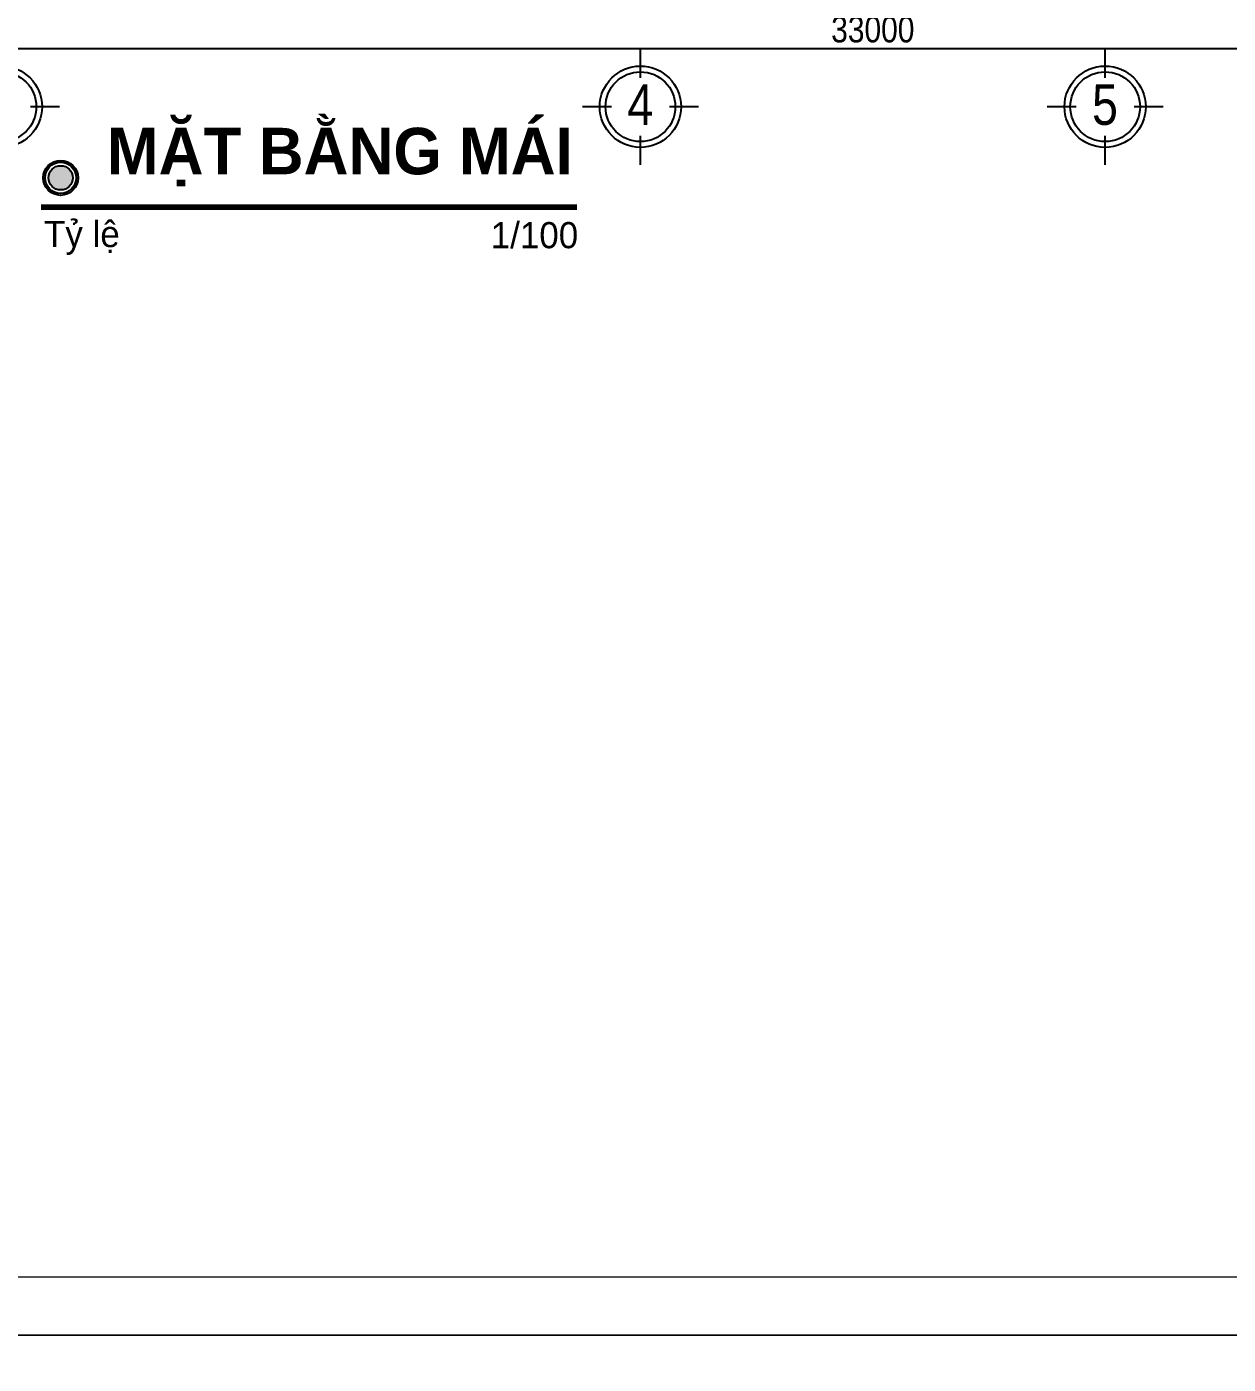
# Model space of a CAD drawing. Extents: x -1107188 to -523840, y 39692 to 514392.
# Drawn here: x -1050302 to -1039960, y 454742 to 466252 of the extents above; entities that cross this region are included whole.
import ezdxf
from ezdxf.enums import TextEntityAlignment as Align

# ---------------------------------------------------------------- set-up
doc = ezdxf.new("R2010")
doc.units = 0
doc.layers.get('0').update_dxf_attribs({"color": 255, "linetype": 'CONTINUOUS'})
doc.layers.get('DEFPOINTS').update_dxf_attribs({"linetype": 'CONTINUOUS'})
doc.layers.add('00-KICH THUOC', color=6, linetype='CONTINUOUS', lineweight=9)
for name, color, linetype in [('DIM', 1, 'CONTINUOUS'), ('TAGS', 60, 'CONTINUOUS'), ('TEXT', 7, 'CONTINUOUS')]:
    doc.layers.add(name, color=color, linetype=linetype)
doc.styles.add('HEL-CONDENSE', font='')
doc.styles.add('SO BV', font='', dxfattribs={"height": 200})
doc.styles.add('SWISS-CONDENSE', font='')
doc.styles.add('TEN BV', font='', dxfattribs={"height": 350})
doc.styles.add('VNI-HELVE-CONDENSEN', font='')
doc.styles.get('HEL-CONDENSE').set_extended_font_data('VNI-Helve-Condense')
doc.styles.get('SO BV').set_extended_font_data('VNI-Helve-Condense')
doc.styles.get('SWISS-CONDENSE').set_extended_font_data('VNI-Swiss-Condense')
doc.styles.get('TEN BV').set_extended_font_data('VNI-Helve-Condense', bold=True)
doc.styles.get('VNI-HELVE-CONDENSEN').set_extended_font_data('VNI-Helve-Condense')
doc.dimstyles.new('D100', dxfattribs={"dimtxt": 225, "dimasz": 1.2, "dimexe": 100, "dimexo": 0, "dimgap": 50, "dimtad": 1, "dimdec": 0, "dimzin": 13, "dimdsep": 46, "dimtxsty": 'HEL-CONDENSE', "dimblk": 'D50', "dimcen": 0, "dimclrd": 1, "dimclre": 1, "dimclrt": 7, "dimadec": 0, "dimazin": 0, "dimtfac": 1, "dimtdec": 0, "dimtmove": 0, "dimatfit": 3, "dimldrblk": 'D50', "dimfxl": 1, "dimtolj": 1, "dimtzin": 13, "dimarcsym": 0})

# ---------------------------------------------------------------- blocks, each defined once
blk = doc.blocks.new('D50')
at = {"layer": 'DIM'}
blk.add_hatch(color=256, dxfattribs=at).paths.add_polyline_path([(25, 0, 1), (-25, 0, 1)])
blk.add_line((25, 0), (100, 0), dxfattribs=at)
blk.add_circle((0, 0), 25, dxfattribs=at)
blk = doc.blocks.new('*D580')
at = {"layer": 'DEFPOINTS', "color": 0, "transparency": 16777216}
for p in [(-1059519, 467184), (-1026519, 467184), (-1026519, 466064)]:
    blk.add_point(p, dxfattribs=at)
at = {"layer": 'DIM', "color": 1, "lineweight": -2, "transparency": 16777216}
for p, q in [((-1059519, 467184), (-1059519, 465964)), ((-1026519, 467184), (-1026519, 465964)), ((-1059518, 466064), (-1026520, 466064))]:
    blk.add_line(p, q, dxfattribs=at)
at = {"layer": 'DIM', "color": 1, "lineweight": -2, "transparency": 16777216, "xscale": 1.199999999999999, "yscale": 1.199999999999999, "zscale": 1.199999999999999, "rotation": 180}
blk.add_blockref('D50', (-1059519, 466064), dxfattribs=at)
at = {"layer": 'DIM', "color": 1, "lineweight": -2, "transparency": 16777216, "xscale": 1.199999999999999, "yscale": 1.199999999999999, "zscale": 1.199999999999999}
blk.add_blockref('D50', (-1026519, 466064), dxfattribs=at)
at = {"layer": 'DIM', "color": 7, "transparency": 16777216, "insert": (-1043019, 466228), "char_height": 225, "attachment_point": 5, "style": 'HEL-CONDENSE'}
blk.add_mtext('\\A1;33000', dxfattribs=at)
blk = doc.blocks.new('A$C206177D3')
at = {"layer": 'TAGS', "ltscale": 1000}
for p, q in [((-37, 240), (-37, 490)), ((-287, -10), (-537, -10)), ((463, -10), (213, -10)), ((-37, -510), (-37, -260))]:
    blk.add_line(p, q, dxfattribs=at)
blk.add_circle((-37, -10), 350, dxfattribs=at)
at = {"layer": 'TAGS', "color": 254, "ltscale": 1000}
blk.add_circle((-37, -10), 300, dxfattribs=at)
at = {"layer": 'TAGS', "ltscale": 1000, "style": 'VNI-HELVE-CONDENSEN'}
blk.add_attdef('A', text='', height=350, dxfattribs=at).set_placement((-38, -166), align=Align.CENTER)
blk = doc.blocks.new('KHUNGTEN')
at = {"color": 3, "linetype": 'Continuous'}
for points in [[(-593653, 217892), (-593653, 277292), (-509653, 277292), (-509653, 217892), (-593653, 217892)], [(-593153, 218392), (-593153, 276792), (-510153, 276792), (-510153, 218392)]]:
    blk.add_lwpolyline(points, close=True, dxfattribs=at)
at = {"style": 'TEN BV'}
for tag, p in [('TEB_BV', (-518299, 222628)), ('LOAI_BV', (-511918, 220684)), ('TL', (-512164, 219751))]:
    blk.add_attdef(tag, p, '', height=350, dxfattribs=at)
at = {"style": 'SO BV'}
for tag, p in [('SOBV', (-510673, 221020)), ('TONGSOBV', (-510673, 220591))]:
    blk.add_attdef(tag, text='', height=200, dxfattribs=at).set_placement(p, align=Align.CENTER)

msp = doc.modelspace()

# ---------------------------------------------------------------- hatches: boundary and pattern name
at = {"layer": 'DIM', "linetype": 'ByBlock'}
msp.add_hatch(color=1, dxfattribs=at).paths.add_polyline_path([(-1049905.385, 464951.661, 1), (-1050114.425, 464951.661, 1)])

# ---------------------------------------------------------------- linework, layer by layer
at = {"layer": 'TEXT', "color": 7, "linetype": 'ByBlock', "const_width": 48.75}
msp.add_lwpolyline([(-1045564.057, 464699.894), (-1048995.69, 464699.894), (-1045564.057, 464699.894), (-1050179.894, 464699.894)], dxfattribs=at)
at = {"layer": 'TEXT', "color": 7, "linetype": 'ByBlock'}
for radius in [150.491, 133.77, 104.52]:
    msp.add_circle((-1050009.905, 464951.661), radius, dxfattribs=at)

# ---------------------------------------------------------------- block references
at = {"layer": '00-KICH THUOC'}
for p in [(-513535.14, 237100), (-513535.14, 177700)]:
    msp.add_blockref('KHUNGTEN', p, dxfattribs=at)
at = {"layer": 'TAGS', "ltscale": 1000}
ref = msp.add_blockref('A$C206177D3', (-1050482.175, 465573.447), dxfattribs=at)
ref.add_attrib('A', '3', dxfattribs={"color": 7, "ltscale": 1000, "height": 350, "style": 'VNI-HELVE-CONDENSEN'}).set_placement((-1050520.48, 465407.809), align=Align.CENTER)
ref = msp.add_blockref('A$C206177D3', (-1044982.175, 465573.447), dxfattribs=at)
ref.add_attrib('A', '4', dxfattribs={"color": 7, "ltscale": 1000, "height": 350, "style": 'VNI-HELVE-CONDENSEN'}).set_placement((-1045020.48, 465407.809), align=Align.CENTER)
ref = msp.add_blockref('A$C206177D3', (-1040982.175, 465573.447), dxfattribs=at)
ref.add_attrib('A', '5', dxfattribs={"color": 7, "ltscale": 1000, "height": 350, "style": 'VNI-HELVE-CONDENSEN'}).set_placement((-1041020.48, 465407.809), align=Align.CENTER)

# ---------------------------------------------------------------- texts
at = {"layer": 'TEXT', "color": 7, "insert": (-1049611.917, 465382.138), "char_height": 400, "attachment_point": 1, "style": 'SWISS-CONDENSE'}
msp.add_mtext('{\\fVNI-Avo|b1|i0|c0|p2;MAËT BAÈNG MAÙI}', dxfattribs=at)
at = {"layer": 'TEXT', "color": 7, "linetype": 'ByBlock', "char_height": 225, "attachment_point": 1, "style": 'SWISS-CONDENSE'}
for s, insert in [('{\\fVNI-Avo|b0|i0|c0|p2;Tyû leä}', (-1050152.873, 464581.027)), ('{\\fVNI-Avo|b0|i0|c0|p2;1/100}', (-1046307.776, 464571.054))]:
    msp.add_mtext(s, dxfattribs=dict(at, insert=insert))

# ---------------------------------------------------------------- dimensions: what is measured, and where the dimension line sits
at = {"layer": 'DIM'}
dim = msp.add_aligned_dim(p1=(-1059518.797, 467184.439), p2=(-1026518.797, 467184.439), distance=-1120.846, dimstyle='D100', dxfattribs=at)
dim.commit()
dim.dimension.update_dxf_attribs({"geometry": '*D580', "text_midpoint": (-1043018.797, 466228.494)})

doc.saveas('drawing.dxf')
